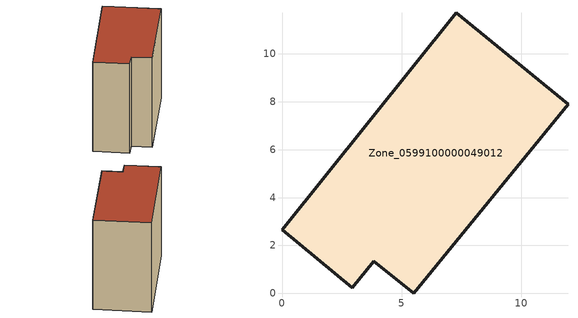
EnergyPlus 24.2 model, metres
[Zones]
Zone_0599100000049012
 floor ground (C_G): 3.84,1.35 2.94,0.24 0,2.65 7.28,11.73 11.95,7.9 5.5,0 z0
 wall outside (C_F): 7.28,11.73 0,2.65 2.94,0.24 3.84,1.35 5.5,0 11.95,7.9 7.28,11.73 z0:10.41
 roof outside (C_R): 5.5,0 11.95,7.9 7.28,11.73 0,2.65 2.94,0.24 3.84,1.35 z10.41
[BUILDING]
Pand.0599100000049012: North Axis=0; Terrain=City; Loads Convergence Tolerance Value=0.04; Temperature Convergence Tolerance Value=0.4; Solar Distribution=FullExterior; Maximum Number of Warmup Days=25; Minimum Number of Warmup Days=1
[Site:Location]
Rotterdam.The.Hague.AP_ZH_NLD Design_Conditions: Latitude=51.96; Longitude=4.45; Time Zone=1; Elevation=-4.5
[SITE:GROUNDTEMPERATURE:BUILDINGSURFACE]
18, 18, 18, 18, 18, 18, 18, 18, 18, 18, 18, 18
[MATERIAL] Thermal Absorptance=0.9; Solar Absorptance=0.7; Visible Absorptance=0.7
Name | Roughness | Thickness | Conductivity | Density | Specific Heat
G.TI.1946 | MediumSmooth | 0.15 | 1 | 540 | 1210
F.TI.1946 | Rough | 0.3 | 0.857143 | 1920 | 840
R.TI.1946 | MediumRough | 0.2 | 0.1 | 1500 | 1000
[CONSTRUCTION]
C_G: G.TI.1946
C_F: F.TI.1946
C_R: R.TI.1946
[ZONE]
Zone_0599100000049012: Type=1; Multiplier=1; Ceiling Height=Autocalculate; Volume=Autocalculate; Floor Area=autocalculate; Part of Total Floor Area=Yes
[ZONEINFILTRATION:DESIGNFLOWRATE]
Infil_Zone_0599100000049012: Zone or ZoneList or Space or SpaceList=Zone_0599100000049012; Schedule=AlwaysOn; Design Flow Rate Calculation Method=Flow/Area; Flow Rate per Floor Area=0.003; Constant Term Coefficient=1; Temperature Term Coefficient=0; Velocity Term Coefficient=0; Velocity Squared Term Coefficient=0
[HVACTEMPLATE:ZONE:IDEALLOADSAIRSYSTEM]
Zone_0599100000049012: Maximum Heating Supply Air Temperature=50; Minimum Cooling Supply Air Temperature=13; Maximum Heating Supply Air Humidity Ratio=0.0156; Minimum Cooling Supply Air Humidity Ratio=0.0077; Heating Limit=NoLimit; Cooling Limit=NoLimit; Dehumidification Control Type=ConstantSensibleHeatRatio; Cooling Sensible Heat Ratio=0.7; Dehumidification Setpoint=60; Humidification Control Type=None; Humidification Setpoint=30; Outdoor Air Method=None; Outdoor Air Flow Rate per Person=0.00944; Outdoor Air Flow Rate per Zone Floor Area=0; Outdoor Air Flow Rate per Zone=0; Demand Controlled Ventilation Type=None; Outdoor Air Economizer Type=NoEconomizer; Heat Recovery Type=None; Sensible Heat Recovery Effectiveness=0.7; Latent Heat Recovery Effectiveness=0.65
[ZONECONTROL:THERMOSTAT]
ThermostatControl_Zone_0599100000049012: Zone or ZoneList=Zone_0599100000049012; Control Type Schedule=DualSetpointControlType; Control 1=Thermostat_Zone_0599100000049012; Temperature Difference Between Cutout And Setpoint=0
[THERMOSTATSETPOINT:DUALSETPOINT]
Thermostat_Zone_0599100000049012: Heating Setpoint Temperature Schedule=HeatingSetpoint_Zone_0599100000049012; Cooling Setpoint Temperature Schedule=CoolingSetpoint_Zone_0599100000049012
[SCHEDULE:COMPACT]
HeatingSetpoint_Zone_0599100000049012: Through: 12/31, For: AllDays, Until: 24:00, 21
CoolingSetpoint_Zone_0599100000049012: Through: 12/31, For: AllDays, Until: 24:00, 24
DualSetpointControlType: Through: 12/31, For: AllDays, Until: 24:00, 4
AlwaysOn: Through: 12/31, For: AllDays, Until: 24:00, 1
